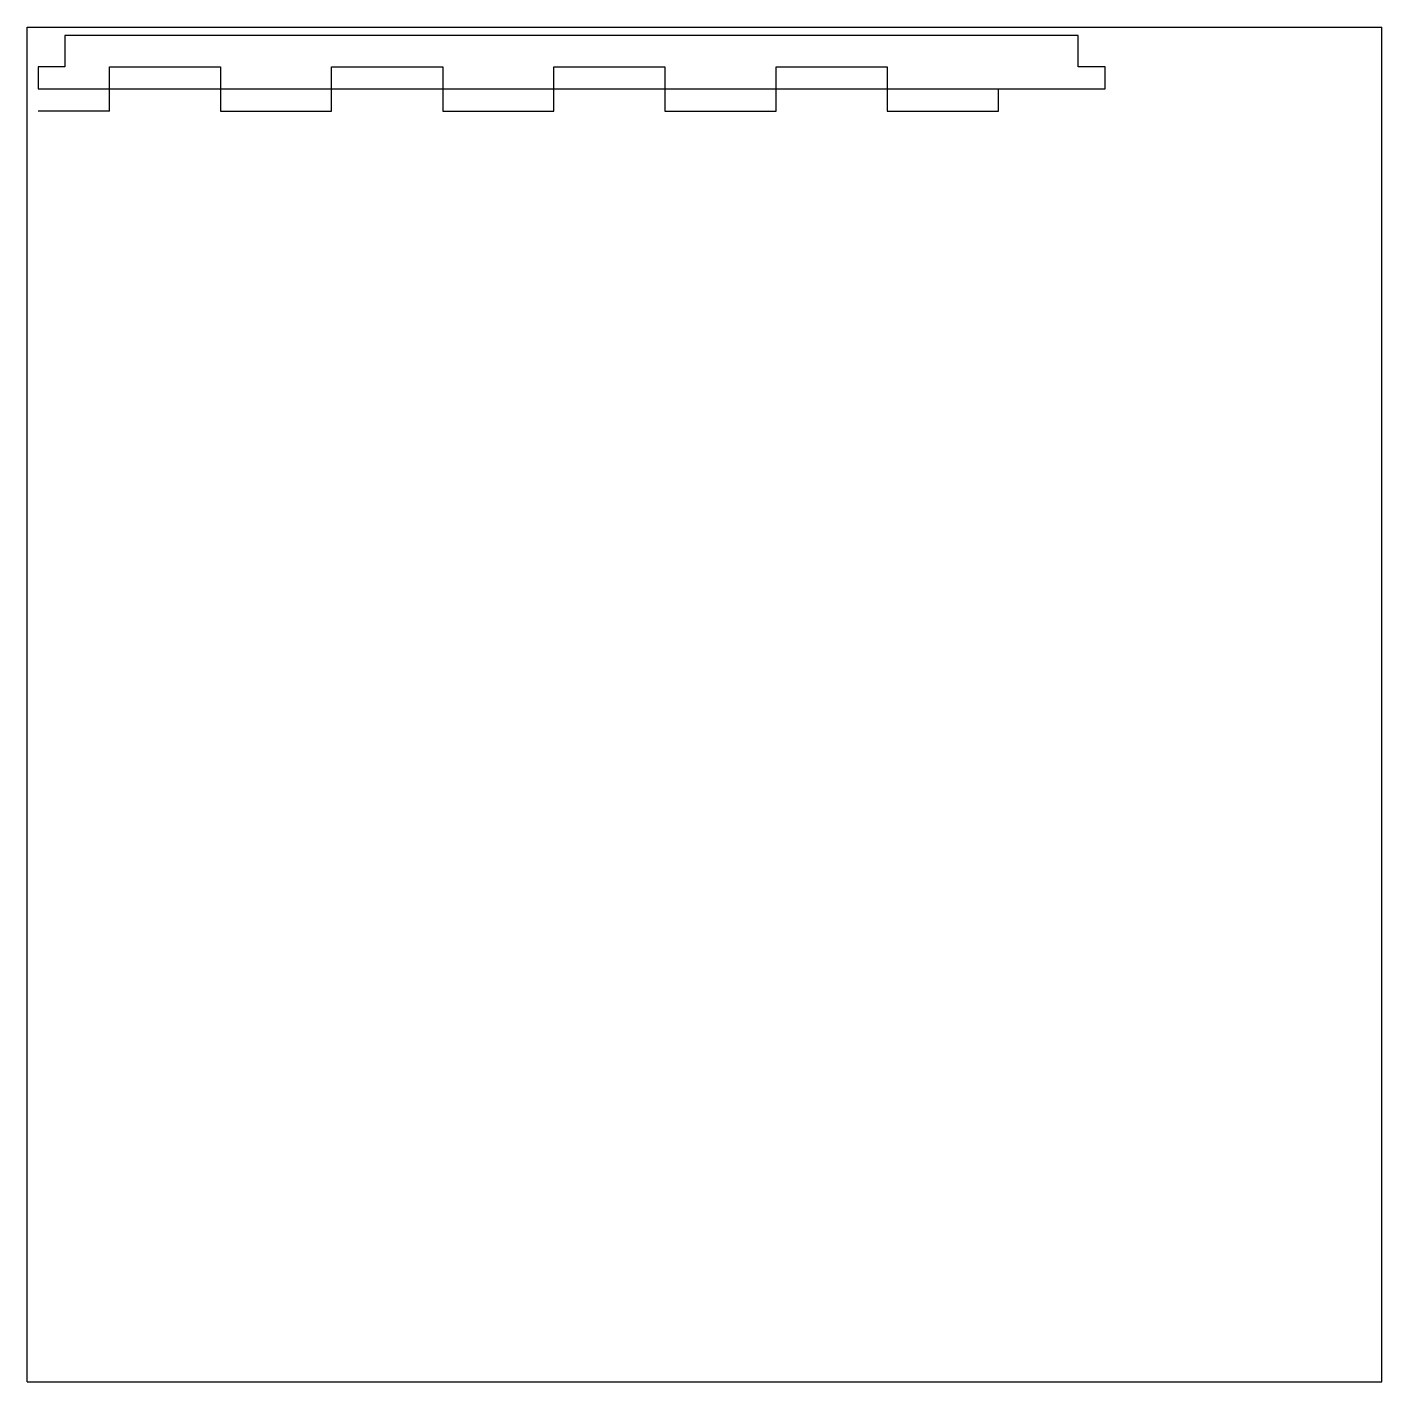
# Model space of a CAD drawing. Header units: inches. Extents: x 0 to 12, y 0 to 12.
import ezdxf

# ---------------------------------------------------------------- set-up
doc = ezdxf.new("R2010")
doc.units = ezdxf.units.IN
doc.header["$LTSCALE"] = 0.782222
doc.header["$MEASUREMENT"] = 0
doc.layers.get('0').update_dxf_attribs({"linetype": 'CONTINUOUS'})

msp = doc.modelspace()

# ---------------------------------------------------------------- linework, layer by layer
at = {"color": 7, "linetype": 'CONTINUOUS'}
for p, q in [((0, 0), (0, 12)), ((0, 12), (12, 12)), ((12, 0), (12, 12)), ((0.335, 11.925), (0.335, 11.649)), ((9.311, 11.925), (0.335, 11.925)), ((9.311, 11.649), (9.311, 11.925)), ((0.099, 11.649), (0.099, 11.453)), ((0.335, 11.649), (0.099, 11.649)), ((9.548, 11.649), (9.311, 11.649)), ((9.548, 11.453), (9.548, 11.649)), ((0.099, 11.453), (9.548, 11.453)), ((0, 0), (12, 0))]:
    msp.add_line(p, q, dxfattribs=at)
at = {"color": 4, "linetype": 'CONTINUOUS'}
for p, q in [((0.729, 11.256), (0.729, 11.649)), ((0.729, 11.649), (1.713, 11.649)), ((1.713, 11.649), (1.713, 11.256)), ((2.697, 11.256), (2.697, 11.649)), ((2.697, 11.649), (3.682, 11.649)), ((3.682, 11.649), (3.682, 11.256)), ((4.666, 11.256), (4.666, 11.649)), ((4.666, 11.649), (5.65, 11.649)), ((5.65, 11.649), (5.65, 11.256)), ((6.634, 11.649), (7.619, 11.649)), ((6.634, 11.256), (6.634, 11.649)), ((7.619, 11.649), (7.619, 11.256)), ((8.603, 11.256), (8.603, 11.453)), ((0.729, 11.256), (0.099, 11.256)), ((1.713, 11.256), (2.697, 11.256)), ((3.682, 11.256), (4.666, 11.256)), ((5.65, 11.256), (6.634, 11.256)), ((7.619, 11.256), (8.603, 11.256))]:
    msp.add_line(p, q, dxfattribs=at)

doc.saveas('drawing.dxf')
